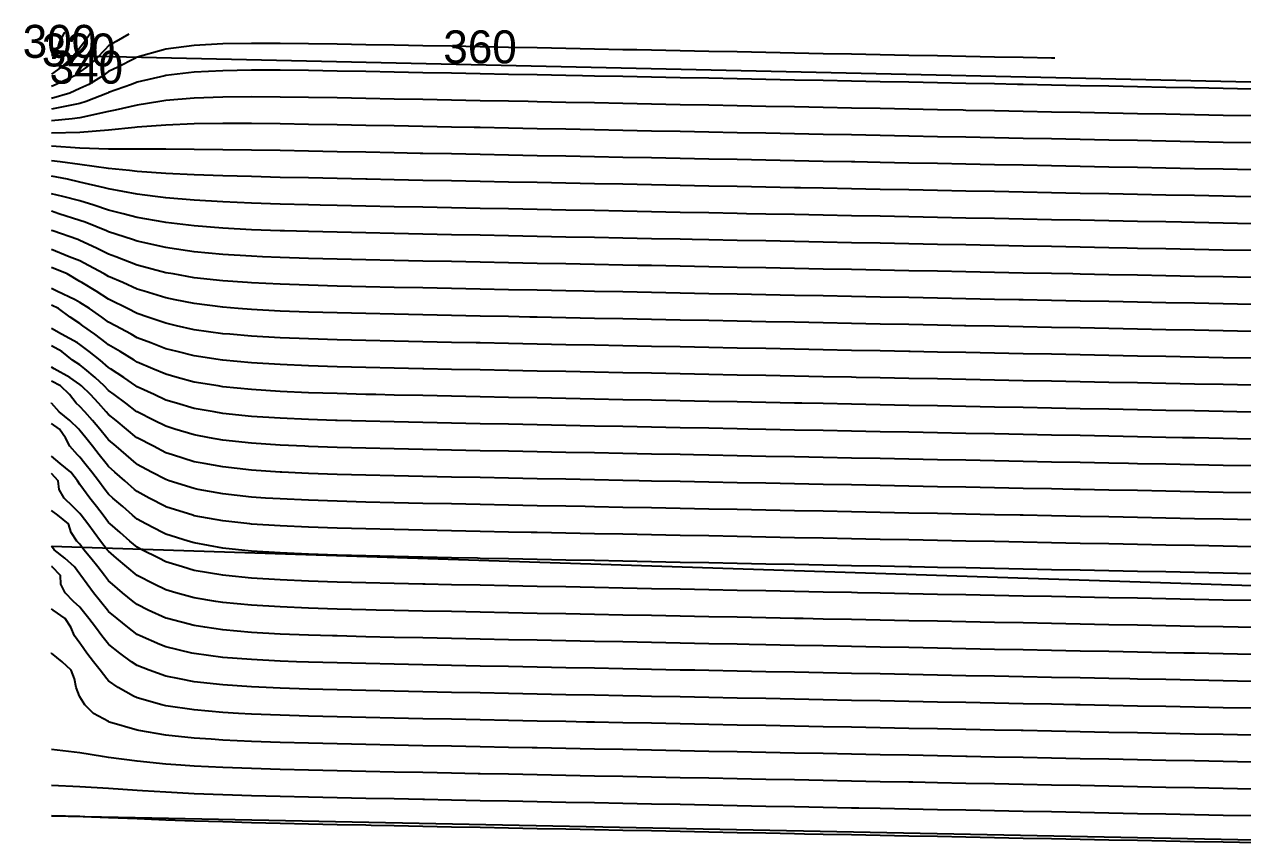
# Model space of a CAD drawing. Header units: metres. Extents: x 2416 to 4584, y 31 to 133.
# Drawn here: x 2416.3 to 2508.7, y 70.5 to 132.6 of the extents above; entities that cross this region are included whole.
import ezdxf
from ezdxf.enums import TextEntityAlignment as Align

# ---------------------------------------------------------------- set-up
doc = ezdxf.new("R2010")
doc.units = ezdxf.units.M
for name, color, linetype in [('Vs_300', 7, 'Continuous'), ('Vs_320', 7, 'Continuous'), ('Vs_340', 7, 'Continuous'), ('Vs_360', 7, 'Continuous'), ('Vs_380', 7, 'Continuous'), ('Vs_400', 7, 'Continuous'), ('Vs_420', 7, 'Continuous'), ('Vs_440', 7, 'Continuous'), ('Vs_460', 7, 'Continuous'), ('Vs_480', 7, 'Continuous'), ('Vs_500', 7, 'Continuous'), ('Vs_520', 7, 'Continuous'), ('Vs_540', 7, 'Continuous'), ('Vs_560', 7, 'Continuous'), ('Vs_580', 7, 'Continuous'), ('Vs_600', 7, 'Continuous'), ('Vs_620', 7, 'Continuous'), ('Vs_640', 7, 'Continuous'), ('Vs_660', 7, 'Continuous'), ('Vs_680', 7, 'Continuous'), ('Vs_700', 7, 'Continuous'), ('Vs_720', 7, 'Continuous'), ('Vs_740', 7, 'Continuous'), ('Vs_760', 7, 'Continuous'), ('Vs_780', 7, 'Continuous'), ('Vs_800', 7, 'Continuous'), ('Vs_820', 7, 'Continuous'), ('Vs_840', 7, 'Continuous'), ('Vs_860', 7, 'Continuous'), ('Vs_880', 7, 'Continuous'), ('Vs_900', 7, 'Continuous'), ('Vs_920', 7, 'Continuous'), ('Vs_940', 7, 'Continuous')]:
    doc.layers.add(name, color=color, linetype=linetype)

msp = doc.modelspace()

# ---------------------------------------------------------------- linework, layer by layer
at = {"layer": 'Vs_300'}
for points in [[(2419.251, 131.981), (2419.262, 131.95), (2418.913, 131.296), (2418.742, 130.643), (2418.3, 130.238)], [(2418.3, 130.238), (2557.056, 127.172)]]:
    msp.add_lwpolyline(points, dxfattribs=at)
at = {"layer": 'Vs_320'}
msp.add_lwpolyline([(2421.263, 131.929), (2420.841, 131.296), (2420.468, 130.816), (2420.365, 130.643), (2419.792, 129.99), (2419.046, 129.337), (2418.3, 128.807)], dxfattribs=at)
at = {"layer": 'Vs_340'}
msp.add_lwpolyline([(2424.165, 131.853), (2423.218, 131.296), (2422.636, 130.954), (2422.357, 130.643), (2421.716, 129.99), (2420.956, 129.337), (2420.468, 128.998), (2420.047, 128.683), (2418.667, 128.03), (2418.3, 127.878)], dxfattribs=at)
at = {"layer": 'Vs_360'}
msp.add_lwpolyline([(2494.429, 130.015), (2494.182, 130.02), (2492.014, 130.063), (2489.846, 130.106), (2487.678, 130.149), (2485.51, 130.192), (2483.342, 130.235), (2481.174, 130.278), (2479.006, 130.32), (2476.838, 130.363), (2474.67, 130.406), (2472.502, 130.449), (2470.334, 130.492), (2468.166, 130.535), (2465.997, 130.578), (2463.829, 130.621), (2462.706, 130.643), (2461.661, 130.664), (2459.493, 130.707), (2457.325, 130.75), (2455.157, 130.793), (2452.989, 130.835), (2450.821, 130.878), (2448.653, 130.921), (2446.485, 130.963), (2444.317, 131.005), (2442.149, 131.045), (2439.981, 131.083), (2437.813, 131.116), (2435.645, 131.138), (2433.476, 131.14), (2431.308, 131.1), (2429.14, 130.978), (2426.972, 130.692), (2426.8, 130.643), (2424.804, 130.092), (2424.619, 129.99), (2423.349, 129.337), (2422.636, 129.012), (2422.21, 128.683), (2421.144, 128.03), (2420.468, 127.71), (2419.694, 127.377), (2418.3, 126.959)], dxfattribs=at)
at = {"layer": 'Vs_380'}
msp.add_lwpolyline([(2509.359, 127.678), (2507.191, 127.721), (2505.023, 127.764), (2502.855, 127.807), (2500.687, 127.85), (2498.519, 127.893), (2496.35, 127.936), (2494.182, 127.979), (2492.014, 128.022), (2491.587, 128.03), (2489.846, 128.065), (2487.678, 128.108), (2485.51, 128.15), (2483.342, 128.193), (2481.174, 128.236), (2479.006, 128.279), (2476.838, 128.322), (2474.67, 128.365), (2472.502, 128.408), (2470.334, 128.451), (2468.166, 128.494), (2465.997, 128.537), (2463.829, 128.58), (2461.661, 128.623), (2459.493, 128.666), (2458.594, 128.683), (2457.325, 128.709), (2455.157, 128.751), (2452.989, 128.794), (2450.821, 128.837), (2448.653, 128.88), (2446.485, 128.922), (2444.317, 128.964), (2442.149, 129.005), (2439.981, 129.043), (2437.813, 129.077), (2435.645, 129.101), (2433.476, 129.105), (2431.308, 129.071), (2429.14, 128.959), (2426.972, 128.702), (2426.896, 128.683), (2424.804, 128.204), (2424.386, 128.03), (2422.636, 127.419), (2422.555, 127.377), (2420.946, 126.724), (2420.468, 126.577), (2418.3, 126.145)], dxfattribs=at)
at = {"layer": 'Vs_400'}
msp.add_lwpolyline([(2509.359, 125.637), (2507.191, 125.68), (2505.023, 125.723), (2502.855, 125.766), (2500.687, 125.809), (2498.519, 125.852), (2496.35, 125.895), (2494.182, 125.938), (2492.014, 125.98), (2489.846, 126.023), (2487.678, 126.066), (2487.476, 126.07), (2485.51, 126.109), (2483.342, 126.152), (2481.174, 126.195), (2479.006, 126.238), (2476.838, 126.281), (2474.67, 126.324), (2472.502, 126.367), (2470.334, 126.41), (2468.166, 126.453), (2465.997, 126.496), (2463.829, 126.539), (2461.661, 126.581), (2459.493, 126.624), (2457.325, 126.667), (2455.157, 126.71), (2454.481, 126.724), (2452.989, 126.753), (2450.821, 126.796), (2448.653, 126.839), (2446.485, 126.881), (2444.317, 126.923), (2442.149, 126.965), (2439.981, 127.004), (2437.813, 127.04), (2435.645, 127.068), (2433.476, 127.08), (2431.308, 127.062), (2429.14, 126.984), (2426.972, 126.8), (2426.518, 126.724), (2424.804, 126.462), (2423.137, 126.07), (2422.636, 125.973), (2420.468, 125.487), (2419.871, 125.417), (2418.3, 125.262)], dxfattribs=at)
at = {"layer": 'Vs_420'}
msp.add_lwpolyline([(2509.359, 123.596), (2507.191, 123.639), (2505.023, 123.682), (2502.855, 123.725), (2500.687, 123.768), (2498.519, 123.81), (2496.35, 123.853), (2494.182, 123.896), (2492.014, 123.939), (2489.846, 123.982), (2487.678, 124.025), (2485.51, 124.068), (2483.364, 124.111), (2483.342, 124.111), (2481.174, 124.154), (2479.006, 124.197), (2476.838, 124.24), (2474.67, 124.283), (2472.502, 124.326), (2470.334, 124.369), (2468.166, 124.411), (2465.997, 124.454), (2463.829, 124.497), (2461.661, 124.54), (2459.493, 124.583), (2457.325, 124.626), (2455.157, 124.669), (2452.989, 124.712), (2450.821, 124.755), (2450.368, 124.764), (2448.653, 124.798), (2446.485, 124.84), (2444.317, 124.883), (2442.149, 124.925), (2439.981, 124.966), (2437.813, 125.005), (2435.645, 125.039), (2433.476, 125.063), (2431.308, 125.068), (2429.14, 125.038), (2426.972, 124.951), (2424.804, 124.786), (2424.621, 124.764), (2422.636, 124.563), (2420.468, 124.375), (2418.3, 124.333)], dxfattribs=at)
at = {"layer": 'Vs_440'}
msp.add_lwpolyline([(2509.359, 121.555), (2507.191, 121.598), (2505.023, 121.64), (2502.855, 121.683), (2500.687, 121.726), (2498.519, 121.769), (2496.35, 121.812), (2494.182, 121.855), (2492.014, 121.898), (2489.846, 121.941), (2487.678, 121.984), (2485.51, 122.027), (2483.342, 122.07), (2481.174, 122.113), (2479.252, 122.151), (2479.006, 122.156), (2476.838, 122.199), (2474.67, 122.241), (2472.502, 122.284), (2470.334, 122.327), (2468.166, 122.37), (2465.997, 122.413), (2463.829, 122.456), (2461.661, 122.499), (2459.493, 122.542), (2457.325, 122.585), (2455.157, 122.628), (2452.989, 122.671), (2450.821, 122.714), (2448.653, 122.757), (2446.485, 122.8), (2446.269, 122.804), (2444.317, 122.843), (2442.149, 122.886), (2439.981, 122.928), (2437.813, 122.971), (2435.645, 123.012), (2433.476, 123.05), (2431.308, 123.084), (2429.14, 123.108), (2426.972, 123.119), (2424.804, 123.121), (2422.636, 123.134), (2420.468, 123.207), (2418.3, 123.355)], dxfattribs=at)
at = {"layer": 'Vs_460'}
msp.add_lwpolyline([(2509.359, 119.513), (2508.132, 119.538), (2507.191, 119.556), (2505.023, 119.599), (2502.855, 119.642), (2500.687, 119.685), (2498.519, 119.728), (2496.35, 119.771), (2494.182, 119.814), (2492.014, 119.857), (2489.846, 119.9), (2487.678, 119.943), (2485.51, 119.986), (2483.342, 120.029), (2481.174, 120.071), (2479.006, 120.114), (2476.838, 120.157), (2475.14, 120.191), (2474.67, 120.2), (2472.502, 120.243), (2470.334, 120.286), (2468.166, 120.329), (2465.997, 120.372), (2463.829, 120.415), (2461.661, 120.458), (2459.493, 120.501), (2457.325, 120.544), (2455.157, 120.587), (2452.989, 120.63), (2450.821, 120.673), (2448.653, 120.716), (2446.485, 120.759), (2444.317, 120.803), (2442.262, 120.844), (2442.149, 120.847), (2439.981, 120.891), (2437.813, 120.938), (2435.645, 120.986), (2433.476, 121.04), (2431.308, 121.101), (2429.14, 121.178), (2426.972, 121.283), (2424.804, 121.434), (2424.237, 121.497), (2422.636, 121.655), (2420.468, 121.96), (2418.96, 122.151), (2418.3, 122.225)], dxfattribs=at)
at = {"layer": 'Vs_480'}
msp.add_lwpolyline([(2509.359, 117.472), (2507.191, 117.515), (2505.023, 117.558), (2504.021, 117.578), (2502.855, 117.601), (2500.687, 117.644), (2498.519, 117.687), (2496.35, 117.73), (2494.182, 117.773), (2492.014, 117.816), (2489.846, 117.859), (2487.678, 117.901), (2485.51, 117.944), (2483.342, 117.987), (2481.174, 118.03), (2479.006, 118.073), (2476.838, 118.116), (2474.67, 118.159), (2472.502, 118.202), (2471.028, 118.231), (2470.334, 118.245), (2468.166, 118.288), (2465.997, 118.331), (2463.829, 118.374), (2461.661, 118.417), (2459.493, 118.46), (2457.325, 118.503), (2455.157, 118.546), (2452.989, 118.589), (2450.821, 118.632), (2448.653, 118.675), (2446.485, 118.718), (2444.317, 118.762), (2442.149, 118.807), (2439.981, 118.854), (2438.679, 118.884), (2437.813, 118.904), (2435.645, 118.961), (2433.476, 119.029), (2431.308, 119.117), (2429.14, 119.243), (2426.972, 119.429), (2426.168, 119.538), (2424.804, 119.709), (2422.636, 120.112), (2422.34, 120.191), (2420.468, 120.626), (2419.527, 120.844), (2418.3, 121.083)], dxfattribs=at)
at = {"layer": 'Vs_500'}
msp.add_lwpolyline([(2509.359, 115.431), (2507.191, 115.474), (2505.023, 115.517), (2502.855, 115.56), (2500.687, 115.603), (2499.909, 115.618), (2498.519, 115.646), (2496.35, 115.689), (2494.182, 115.731), (2492.014, 115.774), (2489.846, 115.817), (2487.678, 115.86), (2485.51, 115.903), (2483.342, 115.946), (2481.174, 115.989), (2479.006, 116.032), (2476.838, 116.075), (2474.67, 116.118), (2472.502, 116.161), (2470.334, 116.204), (2468.166, 116.247), (2466.916, 116.271), (2465.997, 116.29), (2463.829, 116.332), (2461.661, 116.375), (2459.493, 116.418), (2457.325, 116.461), (2455.157, 116.504), (2452.989, 116.547), (2450.821, 116.591), (2448.653, 116.634), (2446.485, 116.678), (2444.317, 116.722), (2442.149, 116.768), (2439.981, 116.817), (2437.813, 116.871), (2435.99, 116.925), (2435.645, 116.935), (2433.476, 117.016), (2431.308, 117.129), (2429.14, 117.297), (2426.972, 117.555), (2426.853, 117.578), (2424.804, 117.947), (2423.751, 118.231), (2422.636, 118.507), (2421.527, 118.884), (2420.468, 119.206), (2419.172, 119.538), (2418.3, 119.739)], dxfattribs=at)
at = {"layer": 'Vs_520'}
msp.add_lwpolyline([(2509.359, 113.39), (2507.191, 113.433), (2505.023, 113.476), (2502.855, 113.519), (2500.687, 113.561), (2498.519, 113.604), (2496.35, 113.647), (2495.797, 113.658), (2494.182, 113.69), (2492.014, 113.733), (2489.846, 113.776), (2487.678, 113.819), (2485.51, 113.862), (2483.342, 113.905), (2481.174, 113.948), (2479.006, 113.991), (2476.838, 114.034), (2474.67, 114.077), (2472.502, 114.12), (2470.334, 114.162), (2468.166, 114.205), (2465.997, 114.248), (2463.829, 114.291), (2462.805, 114.312), (2461.661, 114.334), (2459.493, 114.377), (2457.325, 114.42), (2455.157, 114.463), (2452.989, 114.506), (2450.821, 114.549), (2448.653, 114.593), (2446.485, 114.637), (2444.317, 114.682), (2442.149, 114.729), (2439.981, 114.78), (2437.813, 114.837), (2435.645, 114.908), (2434.316, 114.965), (2433.476, 115.001), (2431.308, 115.136), (2429.14, 115.341), (2427.283, 115.618), (2426.972, 115.663), (2424.804, 116.154), (2424.463, 116.271), (2422.636, 116.854), (2422.475, 116.925), (2420.852, 117.578), (2420.468, 117.719), (2418.877, 118.231), (2418.3, 118.423)], dxfattribs=at)
at = {"layer": 'Vs_540'}
msp.add_lwpolyline([(2509.359, 111.349), (2507.191, 111.391), (2505.023, 111.434), (2502.855, 111.477), (2500.687, 111.52), (2498.519, 111.563), (2496.35, 111.606), (2494.182, 111.649), (2492.014, 111.692), (2491.685, 111.698), (2489.846, 111.735), (2487.678, 111.778), (2485.51, 111.821), (2483.342, 111.864), (2481.174, 111.907), (2479.006, 111.95), (2476.838, 111.992), (2474.67, 112.035), (2472.502, 112.078), (2470.334, 112.121), (2468.166, 112.164), (2465.997, 112.207), (2463.829, 112.25), (2461.661, 112.293), (2459.493, 112.336), (2458.696, 112.352), (2457.325, 112.379), (2455.157, 112.422), (2452.989, 112.465), (2450.821, 112.508), (2448.653, 112.552), (2446.485, 112.596), (2444.317, 112.642), (2442.149, 112.69), (2439.981, 112.742), (2437.813, 112.803), (2435.645, 112.879), (2433.476, 112.983), (2433.177, 113.005), (2431.308, 113.138), (2429.14, 113.378), (2427.549, 113.658), (2426.972, 113.757), (2424.911, 114.312), (2424.804, 114.339), (2423.2, 114.965), (2422.636, 115.169), (2421.735, 115.618), (2420.468, 116.194), (2420.298, 116.271), (2418.403, 116.925), (2418.3, 116.957)], dxfattribs=at)
at = {"layer": 'Vs_560'}
msp.add_lwpolyline([(2509.359, 109.307), (2507.191, 109.35), (2505.023, 109.393), (2502.855, 109.436), (2500.687, 109.479), (2498.519, 109.522), (2496.35, 109.565), (2494.182, 109.608), (2492.014, 109.651), (2489.846, 109.694), (2487.678, 109.737), (2487.573, 109.739), (2485.51, 109.78), (2483.342, 109.822), (2481.174, 109.865), (2479.006, 109.908), (2476.838, 109.951), (2474.67, 109.994), (2472.502, 110.037), (2470.334, 110.08), (2468.166, 110.123), (2465.997, 110.166), (2463.829, 110.209), (2461.661, 110.252), (2459.493, 110.295), (2457.325, 110.338), (2455.157, 110.381), (2454.596, 110.392), (2452.989, 110.424), (2450.821, 110.467), (2448.653, 110.511), (2446.485, 110.556), (2444.317, 110.602), (2442.149, 110.65), (2439.981, 110.704), (2437.813, 110.768), (2435.645, 110.85), (2433.476, 110.964), (2432.46, 111.045), (2431.308, 111.137), (2429.14, 111.409), (2427.702, 111.698), (2426.972, 111.841), (2425.333, 112.352), (2424.804, 112.509), (2423.716, 113.005), (2422.636, 113.465), (2422.309, 113.658), (2421.124, 114.312), (2420.468, 114.644), (2419.654, 114.965), (2418.3, 115.518)], dxfattribs=at)
at = {"layer": 'Vs_580'}
msp.add_lwpolyline([(2509.359, 107.266), (2507.191, 107.309), (2505.023, 107.352), (2502.855, 107.395), (2500.687, 107.438), (2498.519, 107.481), (2496.35, 107.524), (2494.182, 107.567), (2492.014, 107.61), (2489.846, 107.652), (2487.678, 107.695), (2485.51, 107.738), (2483.461, 107.779), (2483.342, 107.781), (2481.174, 107.824), (2479.006, 107.867), (2476.838, 107.91), (2474.67, 107.953), (2472.502, 107.996), (2470.334, 108.039), (2468.166, 108.082), (2465.997, 108.125), (2463.829, 108.168), (2461.661, 108.211), (2459.493, 108.254), (2457.325, 108.297), (2455.157, 108.34), (2452.989, 108.383), (2450.821, 108.426), (2450.526, 108.432), (2448.653, 108.47), (2446.485, 108.515), (2444.317, 108.561), (2442.149, 108.611), (2439.981, 108.666), (2437.813, 108.732), (2435.645, 108.819), (2433.476, 108.942), (2431.84, 109.085), (2431.308, 109.132), (2429.14, 109.434), (2427.791, 109.739), (2426.972, 109.919), (2425.628, 110.392), (2424.804, 110.669), (2424.079, 111.045), (2422.738, 111.698), (2422.636, 111.746), (2421.701, 112.352), (2420.605, 113.005), (2420.468, 113.083), (2419.488, 113.658), (2418.3, 114.141)], dxfattribs=at)
at = {"layer": 'Vs_600'}
msp.add_lwpolyline([(2509.359, 105.225), (2507.191, 105.268), (2505.023, 105.311), (2502.855, 105.354), (2500.687, 105.397), (2498.519, 105.44), (2496.35, 105.482), (2494.182, 105.525), (2492.014, 105.568), (2489.846, 105.611), (2487.678, 105.654), (2485.51, 105.697), (2483.342, 105.74), (2481.174, 105.783), (2479.349, 105.819), (2479.006, 105.826), (2476.838, 105.869), (2474.67, 105.912), (2472.502, 105.955), (2470.334, 105.998), (2468.166, 106.041), (2465.997, 106.083), (2463.829, 106.126), (2461.661, 106.169), (2459.493, 106.212), (2457.325, 106.255), (2455.157, 106.298), (2452.989, 106.342), (2450.821, 106.385), (2448.653, 106.429), (2446.56, 106.472), (2446.485, 106.474), (2444.317, 106.521), (2442.149, 106.571), (2439.981, 106.627), (2437.813, 106.696), (2435.645, 106.786), (2433.476, 106.918), (2431.308, 107.123), (2431.29, 107.126), (2429.14, 107.454), (2427.838, 107.779), (2426.972, 107.99), (2425.846, 108.432), (2424.804, 108.824), (2424.353, 109.085), (2423.166, 109.739), (2422.636, 110.016), (2422.122, 110.392), (2421.184, 111.045), (2420.468, 111.508), (2420.113, 111.698), (2418.707, 112.352), (2418.3, 112.566)], dxfattribs=at)
at = {"layer": 'Vs_620'}
msp.add_lwpolyline([(2509.359, 103.184), (2508.23, 103.206), (2507.191, 103.227), (2505.023, 103.27), (2502.855, 103.312), (2500.687, 103.355), (2498.519, 103.398), (2496.35, 103.441), (2494.182, 103.484), (2492.014, 103.527), (2489.846, 103.57), (2487.678, 103.613), (2485.51, 103.656), (2483.342, 103.699), (2481.174, 103.742), (2479.006, 103.785), (2476.838, 103.828), (2475.238, 103.859), (2474.67, 103.871), (2472.502, 103.913), (2470.334, 103.956), (2468.166, 103.999), (2465.997, 104.042), (2463.829, 104.085), (2461.661, 104.128), (2459.493, 104.171), (2457.325, 104.214), (2455.157, 104.257), (2452.989, 104.3), (2450.821, 104.344), (2448.653, 104.388), (2446.485, 104.433), (2444.317, 104.48), (2442.917, 104.513), (2442.149, 104.53), (2439.981, 104.588), (2437.813, 104.658), (2435.645, 104.753), (2433.476, 104.891), (2431.308, 105.109), (2430.965, 105.166), (2429.14, 105.465), (2427.841, 105.819), (2426.972, 106.05), (2426.004, 106.472), (2424.804, 106.972), (2424.569, 107.126), (2423.515, 107.779), (2422.636, 108.289), (2422.456, 108.432), (2421.6, 109.085), (2420.696, 109.739), (2420.468, 109.9), (2419.734, 110.392), (2418.831, 111.045), (2418.3, 111.29)], dxfattribs=at)
at = {"layer": 'Vs_640'}
msp.add_lwpolyline([(2509.359, 101.142), (2507.191, 101.185), (2505.023, 101.228), (2504.118, 101.246), (2502.855, 101.271), (2500.687, 101.314), (2498.519, 101.357), (2496.35, 101.4), (2494.182, 101.443), (2492.014, 101.486), (2489.846, 101.529), (2487.678, 101.572), (2485.51, 101.615), (2483.342, 101.658), (2481.174, 101.701), (2479.006, 101.743), (2476.838, 101.786), (2474.67, 101.829), (2472.502, 101.872), (2471.126, 101.899), (2470.334, 101.915), (2468.166, 101.958), (2465.997, 102.001), (2463.829, 102.044), (2461.661, 102.087), (2459.493, 102.13), (2457.325, 102.173), (2455.157, 102.216), (2452.989, 102.259), (2450.821, 102.303), (2448.653, 102.347), (2446.485, 102.392), (2444.317, 102.439), (2442.149, 102.49), (2439.981, 102.548), (2439.843, 102.553), (2437.813, 102.62), (2435.645, 102.717), (2433.476, 102.861), (2431.308, 103.089), (2430.638, 103.206), (2429.14, 103.466), (2427.79, 103.859), (2426.972, 104.093), (2426.093, 104.513), (2424.804, 105.103), (2424.718, 105.166), (2423.79, 105.819), (2422.79, 106.472), (2422.636, 106.568), (2421.991, 107.126), (2421.175, 107.779), (2420.468, 108.308), (2420.273, 108.432), (2419.061, 109.085), (2418.3, 109.517)], dxfattribs=at)
at = {"layer": 'Vs_660'}
msp.add_lwpolyline([(2509.359, 99.101), (2507.191, 99.144), (2505.023, 99.187), (2502.855, 99.23), (2500.687, 99.273), (2500.006, 99.286), (2498.519, 99.316), (2496.35, 99.359), (2494.182, 99.402), (2492.014, 99.445), (2489.846, 99.488), (2487.678, 99.531), (2485.51, 99.573), (2483.342, 99.616), (2481.174, 99.659), (2479.006, 99.702), (2476.838, 99.745), (2474.67, 99.788), (2472.502, 99.831), (2470.334, 99.874), (2468.166, 99.917), (2467.014, 99.94), (2465.997, 99.96), (2463.829, 100.003), (2461.661, 100.046), (2459.493, 100.089), (2457.325, 100.132), (2455.157, 100.175), (2452.989, 100.218), (2450.821, 100.262), (2448.653, 100.306), (2446.485, 100.351), (2444.317, 100.398), (2442.149, 100.449), (2439.981, 100.508), (2437.813, 100.581), (2437.54, 100.593), (2435.645, 100.679), (2433.476, 100.826), (2431.308, 101.061), (2430.286, 101.246), (2429.14, 101.452), (2427.675, 101.899), (2426.972, 102.111), (2426.103, 102.553), (2424.804, 103.195), (2424.79, 103.206), (2423.955, 103.859), (2423.075, 104.513), (2422.636, 104.823), (2422.304, 105.166), (2421.614, 105.819), (2420.84, 106.472), (2420.468, 106.769), (2419.897, 107.126), (2419.101, 107.779), (2418.3, 108.217)], dxfattribs=at)
at = {"layer": 'Vs_680'}
msp.add_lwpolyline([(2509.359, 97.06), (2507.191, 97.103), (2505.023, 97.146), (2502.855, 97.189), (2500.687, 97.232), (2498.519, 97.275), (2496.35, 97.318), (2495.895, 97.327), (2494.182, 97.361), (2492.014, 97.403), (2489.846, 97.446), (2487.678, 97.489), (2485.51, 97.532), (2483.342, 97.575), (2481.174, 97.618), (2479.006, 97.661), (2476.838, 97.704), (2474.67, 97.747), (2472.502, 97.79), (2470.334, 97.833), (2468.166, 97.876), (2465.997, 97.919), (2463.829, 97.962), (2462.903, 97.98), (2461.661, 98.005), (2459.493, 98.047), (2457.325, 98.09), (2455.157, 98.134), (2452.989, 98.177), (2450.821, 98.22), (2448.653, 98.264), (2446.485, 98.31), (2444.317, 98.357), (2442.149, 98.408), (2439.981, 98.467), (2437.813, 98.54), (2435.784, 98.633), (2435.645, 98.64), (2433.476, 98.788), (2431.308, 99.026), (2429.893, 99.286), (2429.14, 99.425), (2427.493, 99.94), (2426.972, 100.102), (2426.038, 100.593), (2424.804, 101.233), (2424.789, 101.246), (2424.007, 101.899), (2423.204, 102.553), (2422.636, 102.999), (2422.457, 103.206), (2421.873, 103.859), (2421.26, 104.513), (2420.585, 105.166), (2420.468, 105.269), (2419.706, 105.819), (2418.511, 106.472), (2418.3, 106.605)], dxfattribs=at)
at = {"layer": 'Vs_700'}
msp.add_lwpolyline([(2509.359, 95.019), (2507.191, 95.062), (2505.023, 95.105), (2502.855, 95.148), (2500.687, 95.191), (2498.519, 95.233), (2496.35, 95.276), (2494.182, 95.319), (2492.014, 95.362), (2491.783, 95.367), (2489.846, 95.405), (2487.678, 95.448), (2485.51, 95.491), (2483.342, 95.534), (2481.174, 95.577), (2479.006, 95.62), (2476.838, 95.663), (2474.67, 95.706), (2472.502, 95.749), (2470.334, 95.792), (2468.166, 95.834), (2465.997, 95.877), (2463.829, 95.92), (2461.661, 95.963), (2459.493, 96.006), (2458.796, 96.02), (2457.325, 96.049), (2455.157, 96.092), (2452.989, 96.136), (2450.821, 96.179), (2448.653, 96.223), (2446.485, 96.268), (2444.317, 96.316), (2442.149, 96.367), (2439.981, 96.426), (2437.813, 96.499), (2435.645, 96.598), (2434.539, 96.673), (2433.476, 96.746), (2431.308, 96.984), (2429.447, 97.327), (2429.14, 97.383), (2427.244, 97.98), (2426.972, 98.065), (2425.907, 98.633), (2424.804, 99.22), (2424.728, 99.286), (2423.97, 99.94), (2423.207, 100.593), (2422.636, 101.074), (2422.499, 101.246), (2421.968, 101.899), (2421.412, 102.553), (2420.829, 103.206), (2420.468, 103.6), (2420.193, 103.859), (2419.673, 104.513), (2418.984, 105.166), (2418.3, 105.537)], dxfattribs=at)
at = {"layer": 'Vs_720'}
msp.add_lwpolyline([(2509.359, 92.978), (2507.191, 93.021), (2505.023, 93.063), (2502.855, 93.106), (2500.687, 93.149), (2498.519, 93.192), (2496.35, 93.235), (2494.182, 93.278), (2492.014, 93.321), (2489.846, 93.364), (2487.678, 93.407), (2487.671, 93.407), (2485.51, 93.45), (2483.342, 93.493), (2481.174, 93.536), (2479.006, 93.579), (2476.838, 93.622), (2474.67, 93.664), (2472.502, 93.707), (2470.334, 93.75), (2468.166, 93.793), (2465.997, 93.836), (2463.829, 93.879), (2461.661, 93.922), (2459.493, 93.965), (2457.325, 94.008), (2455.157, 94.051), (2454.698, 94.06), (2452.989, 94.094), (2450.821, 94.138), (2448.653, 94.182), (2446.485, 94.227), (2444.317, 94.274), (2442.149, 94.325), (2439.981, 94.384), (2437.813, 94.456), (2435.645, 94.554), (2433.476, 94.7), (2433.353, 94.714), (2431.308, 94.935), (2429.14, 95.329), (2429.019, 95.367), (2426.972, 96.006), (2426.946, 96.02), (2425.719, 96.673), (2424.804, 97.163), (2424.617, 97.327), (2423.87, 97.98), (2423.124, 98.633), (2422.636, 99.058), (2422.457, 99.286), (2421.938, 99.94), (2421.423, 100.593), (2420.913, 101.246), (2420.468, 101.794), (2420.388, 101.899), (2419.704, 102.553), (2418.886, 103.206), (2418.309, 103.859), (2418.3, 103.89)], dxfattribs=at)
at = {"layer": 'Vs_740'}
msp.add_lwpolyline([(2509.359, 90.936), (2507.191, 90.979), (2505.023, 91.022), (2502.855, 91.065), (2500.687, 91.108), (2498.519, 91.151), (2496.35, 91.194), (2494.182, 91.237), (2492.014, 91.28), (2489.846, 91.323), (2487.678, 91.366), (2485.51, 91.409), (2483.559, 91.447), (2483.342, 91.452), (2481.174, 91.494), (2479.006, 91.537), (2476.838, 91.58), (2474.67, 91.623), (2472.502, 91.666), (2470.334, 91.709), (2468.166, 91.752), (2465.997, 91.795), (2463.829, 91.838), (2461.661, 91.881), (2459.493, 91.924), (2457.325, 91.967), (2455.157, 92.01), (2452.989, 92.053), (2450.821, 92.097), (2450.631, 92.101), (2448.653, 92.141), (2446.485, 92.186), (2444.317, 92.233), (2442.149, 92.283), (2439.981, 92.341), (2437.813, 92.412), (2435.645, 92.508), (2433.476, 92.651), (2432.499, 92.754), (2431.308, 92.879), (2429.14, 93.264), (2428.67, 93.407), (2426.972, 93.927), (2426.718, 94.06), (2425.475, 94.714), (2424.804, 95.07), (2424.462, 95.367), (2423.714, 96.02), (2422.973, 96.673), (2422.636, 96.971), (2422.362, 97.327), (2421.867, 97.98), (2421.366, 98.633), (2420.846, 99.286), (2420.468, 99.759), (2420.279, 99.94), (2419.693, 100.593), (2419.372, 101.246), (2418.912, 101.899), (2418.3, 102.311)], dxfattribs=at)
at = {"layer": 'Vs_760'}
msp.add_lwpolyline([(2509.359, 88.895), (2507.191, 88.938), (2505.023, 88.981), (2502.855, 89.024), (2500.687, 89.067), (2498.519, 89.11), (2496.35, 89.153), (2494.182, 89.196), (2492.014, 89.239), (2489.846, 89.282), (2487.678, 89.324), (2485.51, 89.367), (2483.342, 89.41), (2481.174, 89.453), (2479.447, 89.487), (2479.006, 89.496), (2476.838, 89.539), (2474.67, 89.582), (2472.502, 89.625), (2470.334, 89.668), (2468.166, 89.711), (2465.997, 89.754), (2463.829, 89.797), (2461.661, 89.84), (2459.493, 89.883), (2457.325, 89.926), (2455.157, 89.969), (2452.989, 90.012), (2450.821, 90.055), (2448.653, 90.099), (2446.656, 90.141), (2446.485, 90.144), (2444.317, 90.191), (2442.149, 90.241), (2439.981, 90.298), (2437.813, 90.368), (2435.645, 90.461), (2433.476, 90.598), (2431.54, 90.794), (2431.308, 90.817), (2429.14, 91.188), (2428.257, 91.447), (2426.972, 91.83), (2426.44, 92.101), (2425.173, 92.754), (2424.804, 92.946), (2424.264, 93.407), (2423.509, 94.06), (2422.766, 94.714), (2422.636, 94.828), (2422.224, 95.367), (2421.716, 96.02), (2421.213, 96.673), (2420.732, 97.327), (2420.468, 97.691), (2420.281, 97.98), (2419.775, 98.633), (2418.971, 99.286), (2418.3, 99.845)], dxfattribs=at)
at = {"layer": 'Vs_780'}
msp.add_lwpolyline([(2509.359, 86.854), (2508.328, 86.874), (2507.191, 86.897), (2505.023, 86.94), (2502.855, 86.983), (2500.687, 87.026), (2498.519, 87.069), (2496.35, 87.112), (2494.182, 87.154), (2492.014, 87.197), (2489.846, 87.24), (2487.678, 87.283), (2485.51, 87.326), (2483.342, 87.369), (2481.174, 87.412), (2479.006, 87.455), (2476.838, 87.498), (2475.335, 87.528), (2474.67, 87.541), (2472.502, 87.584), (2470.334, 87.627), (2468.166, 87.67), (2465.997, 87.713), (2463.829, 87.755), (2461.661, 87.798), (2459.493, 87.841), (2457.325, 87.884), (2455.157, 87.927), (2452.989, 87.971), (2450.821, 88.014), (2448.653, 88.058), (2446.485, 88.103), (2444.317, 88.149), (2442.932, 88.181), (2442.149, 88.199), (2439.981, 88.255), (2437.813, 88.322), (2435.645, 88.411), (2433.476, 88.542), (2431.308, 88.749), (2430.773, 88.834), (2429.14, 89.098), (2427.754, 89.487), (2426.972, 89.711), (2426.097, 90.141), (2424.804, 90.791), (2424.8, 90.794), (2424.019, 91.447), (2423.251, 92.101), (2422.636, 92.633), (2422.54, 92.754), (2422.028, 93.407), (2421.539, 94.06), (2421.061, 94.714), (2420.565, 95.367), (2420.468, 95.491), (2419.94, 96.02), (2419.28, 96.673), (2418.89, 97.327), (2418.828, 97.98), (2418.3, 98.533)], dxfattribs=at)
at = {"layer": 'Vs_800'}
msp.add_lwpolyline([(2509.359, 84.813), (2507.191, 84.856), (2505.023, 84.899), (2504.216, 84.915), (2502.855, 84.942), (2500.687, 84.984), (2498.519, 85.027), (2496.35, 85.07), (2494.182, 85.113), (2492.014, 85.156), (2489.846, 85.199), (2487.678, 85.242), (2485.51, 85.285), (2483.342, 85.328), (2481.174, 85.371), (2479.006, 85.414), (2476.838, 85.457), (2474.67, 85.5), (2472.502, 85.543), (2471.223, 85.568), (2470.334, 85.585), (2468.166, 85.628), (2465.997, 85.671), (2463.829, 85.714), (2461.661, 85.757), (2459.493, 85.8), (2457.325, 85.843), (2455.157, 85.886), (2452.989, 85.929), (2450.821, 85.973), (2448.653, 86.017), (2446.485, 86.061), (2444.317, 86.107), (2442.149, 86.156), (2439.981, 86.211), (2439.633, 86.221), (2437.813, 86.276), (2435.645, 86.36), (2433.476, 86.481), (2431.308, 86.672), (2429.94, 86.874), (2429.14, 86.994), (2427.109, 87.528), (2426.972, 87.564), (2425.655, 88.181), (2424.804, 88.592), (2424.503, 88.834), (2423.706, 89.487), (2422.929, 90.141), (2422.636, 90.391), (2422.321, 90.794), (2421.813, 91.447), (2421.293, 92.101), (2420.775, 92.754), (2420.468, 93.166), (2420.243, 93.407), (2419.808, 94.06), (2419.607, 94.714), (2418.799, 95.367), (2418.3, 95.731)], dxfattribs=at)
at = {"layer": 'Vs_820'}
for points in [[(2509.359, 82.772), (2507.191, 82.814), (2505.023, 82.857), (2502.855, 82.9), (2500.687, 82.943), (2500.104, 82.955), (2498.519, 82.986), (2496.35, 83.029), (2494.182, 83.072), (2492.014, 83.115), (2489.846, 83.158), (2487.678, 83.201), (2485.51, 83.244), (2483.342, 83.287), (2481.174, 83.33), (2479.006, 83.373), (2476.838, 83.415), (2474.67, 83.458), (2472.502, 83.501), (2470.334, 83.544), (2468.166, 83.587), (2467.112, 83.608), (2465.997, 83.63), (2463.829, 83.673), (2461.661, 83.716), (2459.493, 83.759), (2457.325, 83.802), (2455.157, 83.845), (2452.989, 83.888), (2450.821, 83.931), (2448.653, 83.975), (2446.485, 84.02), (2444.317, 84.065), (2442.149, 84.113), (2439.981, 84.166), (2437.813, 84.228), (2436.907, 84.261), (2435.645, 84.307), (2433.476, 84.418), (2431.308, 84.589), (2429.14, 84.874), (2428.962, 84.915), (2426.972, 85.382), (2426.528, 85.568), (2425.04, 86.221), (2424.804, 86.329), (2424.101, 86.874), (2423.291, 87.528), (2422.636, 88.07), (2422.547, 88.181), (2422.016, 88.834), (2421.498, 89.487), (2421.012, 90.141), (2420.543, 90.794), (2420.468, 90.893), (2420.063, 91.447), (2419.32, 92.101), (2418.514, 92.754), (2418.3, 93.031)], [(2418.3, 93.031), (3070.464, 71.662)]]:
    msp.add_lwpolyline(points, dxfattribs=at)
at = {"layer": 'Vs_840'}
msp.add_lwpolyline([(2509.359, 80.73), (2507.191, 80.773), (2505.023, 80.816), (2502.855, 80.859), (2500.687, 80.902), (2498.519, 80.945), (2496.35, 80.988), (2495.992, 80.995), (2494.182, 81.031), (2492.014, 81.074), (2489.846, 81.117), (2487.678, 81.16), (2485.51, 81.203), (2483.342, 81.245), (2481.174, 81.288), (2479.006, 81.331), (2476.838, 81.374), (2474.67, 81.417), (2472.502, 81.46), (2470.334, 81.503), (2468.166, 81.546), (2465.997, 81.589), (2463.829, 81.632), (2463, 81.648), (2461.661, 81.675), (2459.493, 81.718), (2457.325, 81.761), (2455.157, 81.804), (2452.989, 81.847), (2450.821, 81.89), (2448.653, 81.934), (2446.485, 81.978), (2444.317, 82.023), (2442.149, 82.071), (2439.981, 82.122), (2437.813, 82.181), (2435.645, 82.254), (2434.591, 82.302), (2433.476, 82.352), (2431.308, 82.5), (2429.14, 82.74), (2428.015, 82.955), (2426.972, 83.163), (2425.731, 83.608), (2424.804, 83.968), (2424.38, 84.261), (2423.493, 84.915), (2422.671, 85.568), (2422.636, 85.596), (2422.14, 86.221), (2421.647, 86.874), (2421.153, 87.528), (2420.633, 88.181), (2420.468, 88.386), (2419.989, 88.834), (2419.355, 89.487), (2419.021, 90.141), (2418.984, 90.794), (2418.353, 91.447), (2418.3, 91.484)], dxfattribs=at)
at = {"layer": 'Vs_860'}
msp.add_lwpolyline([(2509.359, 78.689), (2507.191, 78.732), (2505.023, 78.775), (2502.855, 78.818), (2500.687, 78.861), (2498.519, 78.904), (2496.35, 78.947), (2494.182, 78.99), (2492.014, 79.033), (2491.88, 79.035), (2489.846, 79.075), (2487.678, 79.118), (2485.51, 79.161), (2483.342, 79.204), (2481.174, 79.247), (2479.006, 79.29), (2476.838, 79.333), (2474.67, 79.376), (2472.502, 79.419), (2470.334, 79.462), (2468.166, 79.505), (2465.997, 79.548), (2463.829, 79.591), (2461.661, 79.634), (2459.493, 79.676), (2458.89, 79.688), (2457.325, 79.719), (2455.157, 79.762), (2452.989, 79.806), (2450.821, 79.849), (2448.653, 79.892), (2446.485, 79.936), (2444.317, 79.981), (2442.149, 80.028), (2439.981, 80.078), (2437.813, 80.133), (2435.645, 80.2), (2433.476, 80.287), (2432.5, 80.342), (2431.308, 80.41), (2429.14, 80.601), (2426.972, 80.921), (2426.678, 80.995), (2424.804, 81.512), (2424.526, 81.648), (2423.374, 82.302), (2422.636, 82.804), (2422.51, 82.955), (2421.995, 83.608), (2421.496, 84.261), (2420.998, 84.915), (2420.527, 85.568), (2420.468, 85.655), (2420.049, 86.221), (2419.772, 86.874), (2419.359, 87.528), (2418.434, 88.181), (2418.3, 88.281)], dxfattribs=at)
at = {"layer": 'Vs_880'}
msp.add_lwpolyline([(2509.359, 76.648), (2507.191, 76.691), (2505.023, 76.734), (2502.855, 76.777), (2500.687, 76.82), (2498.519, 76.863), (2496.35, 76.905), (2494.182, 76.948), (2492.014, 76.991), (2489.846, 77.034), (2487.768, 77.075), (2487.678, 77.077), (2485.51, 77.12), (2483.342, 77.163), (2481.174, 77.206), (2479.006, 77.249), (2476.838, 77.292), (2474.67, 77.335), (2472.502, 77.378), (2470.334, 77.421), (2468.166, 77.464), (2465.997, 77.506), (2463.829, 77.549), (2461.661, 77.592), (2459.493, 77.635), (2457.325, 77.678), (2455.157, 77.721), (2454.784, 77.729), (2452.989, 77.764), (2450.821, 77.807), (2448.653, 77.851), (2446.485, 77.895), (2444.317, 77.939), (2442.149, 77.985), (2439.981, 78.033), (2437.813, 78.086), (2435.645, 78.147), (2433.476, 78.222), (2431.308, 78.323), (2430.419, 78.382), (2429.14, 78.468), (2426.972, 78.693), (2424.931, 79.035), (2424.804, 79.058), (2422.709, 79.688), (2422.636, 79.716), (2421.508, 80.342), (2420.828, 80.995), (2420.468, 81.596), (2420.436, 81.648), (2420.183, 82.302), (2420.059, 82.955), (2419.802, 83.608), (2419.126, 84.261), (2418.322, 84.915), (2418.3, 84.941)], dxfattribs=at)
at = {"layer": 'Vs_900'}
msp.add_lwpolyline([(2509.359, 74.607), (2507.191, 74.65), (2505.023, 74.693), (2502.855, 74.735), (2500.687, 74.778), (2498.519, 74.821), (2496.35, 74.864), (2494.182, 74.907), (2492.014, 74.95), (2489.846, 74.993), (2487.678, 75.036), (2485.51, 75.079), (2483.657, 75.116), (2483.342, 75.122), (2481.174, 75.165), (2479.006, 75.208), (2476.838, 75.251), (2474.67, 75.294), (2472.502, 75.336), (2470.334, 75.379), (2468.166, 75.422), (2465.997, 75.465), (2463.829, 75.508), (2461.661, 75.551), (2459.493, 75.594), (2457.325, 75.637), (2455.157, 75.68), (2452.989, 75.723), (2450.821, 75.766), (2450.685, 75.769), (2448.653, 75.809), (2446.485, 75.853), (2444.317, 75.897), (2442.149, 75.942), (2439.981, 75.989), (2437.813, 76.04), (2435.645, 76.095), (2433.476, 76.161), (2431.308, 76.243), (2429.14, 76.352), (2428.116, 76.422), (2426.972, 76.503), (2424.804, 76.717), (2422.636, 77.008), (2422.167, 77.075), (2420.468, 77.363), (2418.3, 77.595)], dxfattribs=at)
at = {"layer": 'Vs_920'}
msp.add_lwpolyline([(2509.359, 72.565), (2507.191, 72.608), (2505.023, 72.651), (2502.855, 72.694), (2500.687, 72.737), (2498.519, 72.78), (2496.35, 72.823), (2494.182, 72.866), (2492.014, 72.909), (2489.846, 72.952), (2487.678, 72.995), (2485.51, 73.038), (2483.342, 73.081), (2481.174, 73.124), (2479.545, 73.156), (2479.006, 73.166), (2476.838, 73.209), (2474.67, 73.252), (2472.502, 73.295), (2470.334, 73.338), (2468.166, 73.381), (2465.997, 73.424), (2463.829, 73.467), (2461.661, 73.51), (2459.493, 73.553), (2457.325, 73.596), (2455.157, 73.639), (2452.989, 73.682), (2450.821, 73.725), (2448.653, 73.768), (2446.606, 73.809), (2446.485, 73.811), (2444.317, 73.855), (2442.149, 73.9), (2439.981, 73.946), (2437.813, 73.994), (2435.645, 74.046), (2433.476, 74.104), (2431.308, 74.172), (2429.14, 74.255), (2426.972, 74.359), (2425.213, 74.462), (2424.804, 74.487), (2422.636, 74.637), (2420.468, 74.784), (2418.3, 74.877)], dxfattribs=at)
at = {"layer": 'Vs_940'}
for points in [[(2509.359, 70.524), (2508.425, 70.543), (2507.191, 70.567), (2505.023, 70.61), (2502.855, 70.653), (2500.687, 70.696), (2498.519, 70.739), (2496.35, 70.782), (2494.182, 70.825), (2492.014, 70.868), (2489.846, 70.911), (2487.678, 70.954), (2485.51, 70.996), (2483.342, 71.039), (2481.174, 71.082), (2479.006, 71.125), (2476.838, 71.168), (2475.433, 71.196), (2474.67, 71.211), (2472.502, 71.254), (2470.334, 71.297), (2468.166, 71.34), (2465.997, 71.383), (2463.829, 71.426), (2461.661, 71.469), (2459.493, 71.512), (2457.325, 71.555), (2455.157, 71.598), (2452.989, 71.641), (2450.821, 71.684), (2448.653, 71.727), (2446.485, 71.77), (2444.317, 71.814), (2442.563, 71.849), (2442.149, 71.858), (2439.981, 71.903), (2437.813, 71.949), (2435.645, 71.998), (2433.476, 72.051), (2431.308, 72.109), (2429.14, 72.175), (2426.972, 72.252), (2424.804, 72.337), (2422.636, 72.428), (2420.711, 72.503), (2420.468, 72.512), (2418.3, 72.575)], [(2418.3, 72.575), (3381.71, 53.369)]]:
    msp.add_lwpolyline(points, dxfattribs=at)

# ---------------------------------------------------------------- texts
at = {"layer": 'Vs_300'}
msp.add_text('300', height=2.5, dxfattribs=at).set_placement((2418.913, 131.296), align=Align.MIDDLE_CENTER)
at = {"layer": 'Vs_320'}
msp.add_text('320', height=2.5, dxfattribs=at).set_placement((2420.365, 130.643), align=Align.MIDDLE_CENTER)
at = {"layer": 'Vs_340'}
msp.add_text('340', height=2.5, dxfattribs=at).set_placement((2420.956, 129.337), align=Align.MIDDLE_CENTER)
at = {"layer": 'Vs_360'}
msp.add_text('360', height=2.5, dxfattribs=at).set_placement((2450.821, 130.878), align=Align.MIDDLE_CENTER)

doc.saveas('drawing.dxf')
